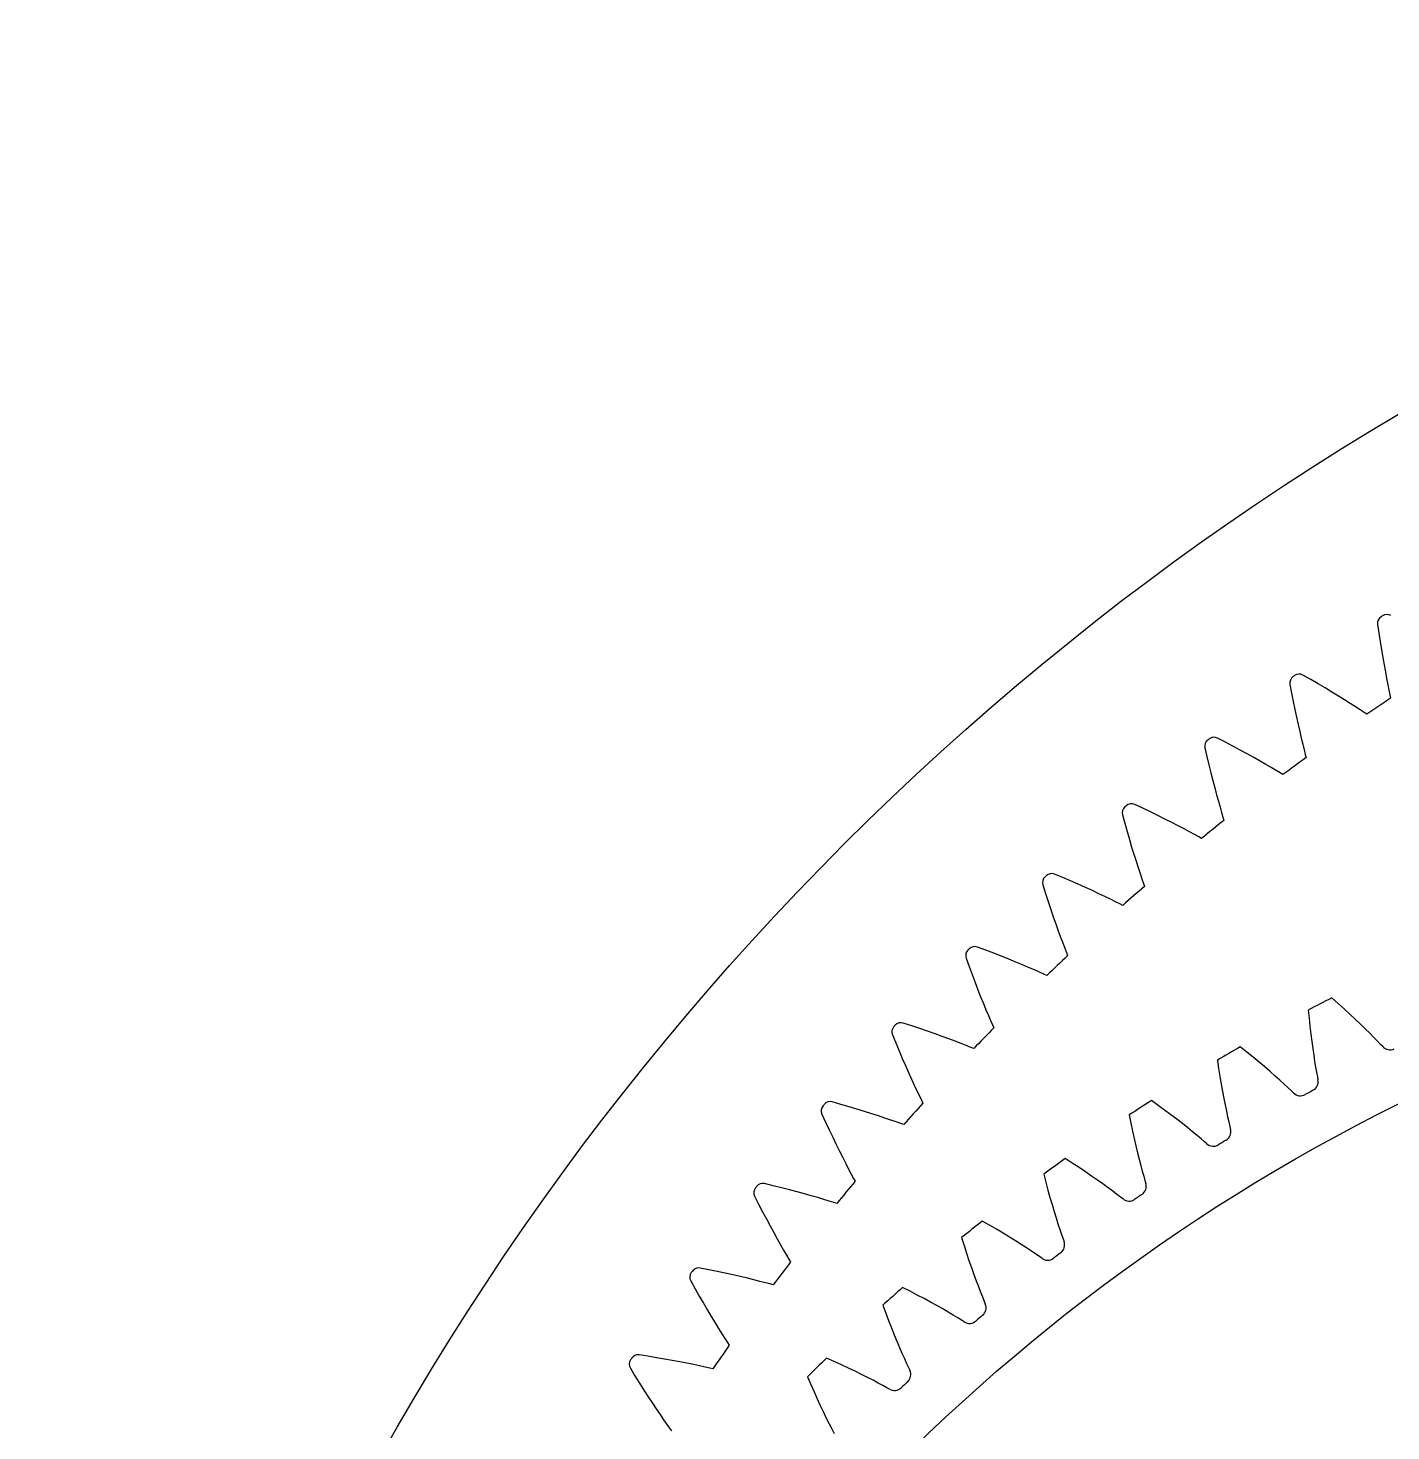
# Model space of a CAD drawing. Header units: millimetres. Extents: x -107 to 107, y -107 to 107.
# Drawn here: x -107.1 to -54.7, y 53.2 to 107.1 of the extents above; entities that cross this region are included whole.
import ezdxf

# ---------------------------------------------------------------- set-up
doc = ezdxf.new("R2010")
doc.units = ezdxf.units.MM

msp = doc.modelspace()

# ---------------------------------------------------------------- linework, layer by layer
at = {"layer": 'journal'}
msp.add_circle((-21.875, 0), 73.3245, dxfattribs=at)
at = {"layer": 'outer'}
msp.add_circle((0, 0), 107.079107, dxfattribs=at)
at = {"layer": 'output_ring'}
for p, q in [((-55.221935, 84.157955), (-55.172853, 83.821882)), ((-55.172853, 83.821882), (-55.123165, 83.496878)), ((-55.123165, 83.496878), (-55.072813, 83.183851)), ((-55.072813, 83.183851), (-55.022169, 82.883603)), ((-55.022169, 82.883603), (-54.971662, 82.59714)), ((-54.971662, 82.59714), (-54.921803, 82.325766)), ((-57.79153, 82.038349), (-58.086277, 82.207104)), ((-57.507305, 81.873084), (-57.79153, 82.038349)), ((-54.921803, 82.325766), (-54.873226, 82.071247)), ((-54.873226, 82.071247), (-54.82676, 81.836125)), ((-58.58712, 81.850919), (-58.524459, 81.517111)), ((-58.524459, 81.517111), (-58.46164, 81.194387)), ((-57.234468, 81.711588), (-57.507305, 81.873084)), ((-56.973629, 81.554499), (-57.234468, 81.711588)), ((-56.725566, 81.402588), (-56.973629, 81.554499)), ((-54.82676, 81.836125), (-54.783592, 81.624438)), ((-54.783592, 81.624438), (-54.745748, 81.443839)), ((-54.745748, 81.443839), (-54.719384, 81.320627)), ((-58.46164, 81.194387), (-58.398644, 80.883658)), ((-56.491307, 81.256805), (-56.725566, 81.402588)), ((-56.272262, 81.118389), (-56.491307, 81.256805)), ((-56.070495, 80.98904), (-56.272262, 81.118389)), ((-55.889325, 80.871343), (-56.070495, 80.98904)), ((-58.398644, 80.883658), (-58.335874, 80.585709)), ((-58.335874, 80.585709), (-58.273799, 80.301528)), ((-55.735134, 80.769986), (-55.889325, 80.871343)), ((-55.630138, 80.700329), (-55.735134, 80.769986)), ((-58.273799, 80.301528), (-58.212984, 80.032398)), ((-58.212984, 80.032398), (-58.154133, 79.780056)), ((-61.856047, 79.409401), (-61.779909, 79.078407)), ((-61.068706, 79.628919), (-61.37005, 79.785591)), ((-60.778017, 79.475308), (-61.068706, 79.628919)), ((-60.498859, 79.325002), (-60.778017, 79.475308)), ((-60.231868, 79.178613), (-60.498859, 79.325002)), ((-58.154133, 79.780056), (-58.098176, 79.547011)), ((-58.098176, 79.547011), (-58.046465, 79.337247)), ((-58.046465, 79.337247), (-58.001333, 79.15833)), ((-61.779909, 79.078407), (-61.704064, 78.758494)), ((-61.704064, 78.758494), (-61.628527, 78.450574)), ((-59.977853, 79.036879), (-60.231868, 79.178613)), ((-59.737879, 78.90071), (-59.977853, 79.036879)), ((-59.513405, 78.771284), (-59.737879, 78.90071)), ((-59.306561, 78.650218), (-59.513405, 78.771284)), ((-58.001333, 79.15833), (-57.969997, 79.036287)), ((-61.628527, 78.450574), (-61.553734, 78.155413)), ((-59.12077, 78.53996), (-59.306561, 78.650218)), ((-58.962599, 78.444935), (-59.12077, 78.53996)), ((-58.854865, 78.37959), (-58.962599, 78.444935)), ((-61.553734, 78.155413), (-61.480193, 77.873981)), ((-61.480193, 77.873981), (-61.408522, 77.607536)), ((-64.245546, 77.08866), (-64.552992, 77.232991)), ((-61.408522, 77.607536), (-61.339492, 77.357787)), ((-61.339492, 77.357787), (-61.274137, 77.127201)), ((-61.274137, 77.127201), (-61.213967, 76.919705)), ((-65.023344, 76.837415), (-64.933855, 76.509777)), ((-63.94887, 76.946955), (-64.245546, 77.08866)), ((-63.663851, 76.808085), (-63.94887, 76.946955)), ((-63.391147, 76.672637), (-63.663851, 76.808085)), ((-63.131597, 76.541313), (-63.391147, 76.672637)), ((-61.213967, 76.919705), (-61.161622, 76.742764)), ((-61.161622, 76.742764), (-61.125366, 76.622091)), ((-64.933855, 76.509777), (-64.845107, 76.193202)), ((-64.845107, 76.193202), (-64.757154, 75.888595)), ((-62.886301, 76.414981), (-63.131597, 76.541313)), ((-62.656766, 76.294759), (-62.886301, 76.414981)), ((-62.445186, 76.182175), (-62.656766, 76.294759)), ((-62.25508, 76.079536), (-62.445186, 76.182175)), ((-62.093187, 75.990999), (-62.25508, 76.079536)), ((-64.757154, 75.888595), (-64.670461, 75.596708)), ((-64.670461, 75.596708), (-64.585576, 75.318488)), ((-61.982894, 75.930074), (-62.093187, 75.990999)), ((-64.585576, 75.318488), (-64.503165, 75.055166)), ((-64.503165, 75.055166), (-64.424071, 74.808419)), ((-67.316831, 74.421744), (-67.629873, 74.553497)), ((-67.014656, 74.292178), (-67.316831, 74.421744)), ((-64.424071, 74.808419), (-64.349425, 74.580671)), ((-64.349425, 74.580671), (-64.280896, 74.375784)), ((-68.083808, 74.139184), (-67.981115, 73.815443)), ((-66.724243, 74.164973), (-67.014656, 74.292178)), ((-66.446274, 74.040688), (-66.724243, 74.164973)), ((-66.181615, 73.91999), (-66.446274, 74.040688)), ((-65.931402, 73.803703), (-66.181615, 73.91999)), ((-64.280896, 74.375784), (-64.221423, 74.20111)), ((-64.221423, 74.20111), (-64.180307, 74.082005)), ((-67.981115, 73.815443), (-67.879611, 73.502723)), ((-67.879611, 73.502723), (-67.779385, 73.201931)), ((-65.697183, 73.692881), (-65.931402, 73.803703)), ((-65.481214, 73.588964), (-65.697183, 73.692881)), ((-65.287104, 73.494114), (-65.481214, 73.588964)), ((-65.121757, 73.41221), (-65.287104, 73.494114)), ((-65.009086, 73.355804), (-65.121757, 73.41221)), ((-67.779385, 73.201931), (-67.680934, 72.913798)), ((-67.680934, 72.913798), (-67.584844, 72.639246)), ((-67.584844, 72.639246), (-67.49183, 72.37948)), ((-67.49183, 72.37948), (-67.402801, 72.136142)), ((-70.277514, 71.632553), (-70.595639, 71.751511)), ((-67.402801, 72.136142), (-67.318987, 71.911606)), ((-67.318987, 71.911606), (-67.242211, 71.709664)), ((-71.032411, 71.319143), (-70.916682, 70.999829)), ((-69.970337, 71.51534), (-70.277514, 71.632553)), ((-69.675008, 71.400008), (-69.970337, 71.51534)), ((-69.39223, 71.287089), (-69.675008, 71.400008)), ((-69.122898, 71.177217), (-69.39223, 71.287089)), ((-67.242211, 71.709664), (-67.175708, 71.537543)), ((-67.175708, 71.537543), (-67.129799, 71.420203)), ((-70.916682, 70.999829), (-70.802588, 70.691481)), ((-70.802588, 70.691481), (-70.690255, 70.394997)), ((-68.868177, 71.071165), (-69.122898, 71.177217)), ((-68.629659, 70.969926), (-68.868177, 71.071165)), ((-68.409657, 70.874847), (-68.629659, 70.969926)), ((-68.211863, 70.787941), (-68.409657, 70.874847)), ((-68.043332, 70.712805), (-68.211863, 70.787941)), ((-67.928467, 70.661012), (-68.043332, 70.712805)), ((-70.690255, 70.394997), (-70.580208, 70.11109)), ((-70.580208, 70.11109), (-70.47307, 69.840658)), ((-70.47307, 69.840658), (-70.369606, 69.584875)), ((-70.369606, 69.584875), (-70.270789, 69.345344)), ((-70.270789, 69.345344), (-70.177944, 69.124389)), ((-70.177944, 69.124389), (-70.093047, 68.925725)), ((-73.122732, 68.72567), (-73.445416, 68.831638)), ((-72.811057, 68.621002), (-73.122732, 68.72567)), ((-72.511296, 68.517733), (-72.811057, 68.621002)), ((-72.224175, 68.416367), (-72.511296, 68.517733)), ((-70.093047, 68.925725), (-70.019623, 68.756441)), ((-70.019623, 68.756441), (-69.968997, 68.641058)), ((-73.864307, 68.381925), (-73.735733, 68.067564)), ((-73.735733, 68.067564), (-73.609237, 67.764092)), ((-71.950611, 68.317499), (-72.224175, 68.416367)), ((-71.691802, 68.221857), (-71.950611, 68.317499)), ((-71.449378, 68.130368), (-71.691802, 68.221857)), ((-71.225703, 68.044282), (-71.449378, 68.130368)), ((-71.024549, 67.965463), (-71.225703, 68.044282)), ((-70.853112, 67.897219), (-71.024549, 67.965463)), ((-73.609237, 67.764092), (-73.484981, 67.472404)), ((-73.484981, 67.472404), (-73.363519, 67.19319)), ((-70.736243, 67.850124), (-70.853112, 67.897219)), ((-73.363519, 67.19319), (-73.24551, 66.927322)), ((-73.24551, 66.927322), (-73.131764, 66.675942)), ((-73.131764, 66.675942), (-73.023322, 66.440613)), ((-73.023322, 66.440613), (-72.921599, 66.223602)), ((-75.847809, 65.705871), (-76.174523, 65.798675)), ((-72.921599, 66.223602), (-72.82872, 66.028541)), ((-72.82872, 66.028541), (-72.748497, 65.862372)), ((-72.748497, 65.862372), (-72.693236, 65.749135)), ((-76.574845, 65.332356), (-76.433637, 65.023463)), ((-75.532149, 65.613919), (-75.847809, 65.705871)), ((-75.228449, 65.522884), (-75.532149, 65.613919)), ((-74.937456, 65.433237), (-75.228449, 65.522884)), ((-74.66011, 65.345536), (-74.937456, 65.433237)), ((-74.397637, 65.260461), (-74.66011, 65.345536)), ((-74.151705, 65.178871), (-74.397637, 65.260461)), ((-76.433637, 65.023463), (-76.294946, 64.725367)), ((-76.294946, 64.725367), (-76.158972, 64.438954)), ((-73.924725, 65.101921), (-74.151705, 65.178871)), ((-73.720542, 65.031319), (-73.924725, 65.101921)), ((-73.54648, 64.970079), (-73.720542, 65.031319)), ((-73.427798, 64.927758), (-73.54648, 64.970079)), ((-76.158972, 64.438954), (-76.026294, 64.164892)), ((-76.026294, 64.164892), (-75.897607, 63.904024)), ((-75.897607, 63.904024), (-75.773768, 63.657461)), ((-75.773768, 63.657461), (-75.655877, 63.42672)), ((-75.655877, 63.42672), (-75.545443, 63.21401)), ((-75.545443, 63.21401), (-75.444737, 63.022873)), ((-78.448269, 62.578117), (-78.778475, 62.657605)), ((-78.129141, 62.499033), (-78.448269, 62.578117)), ((-75.444737, 63.022873), (-75.357845, 62.860091)), ((-75.357845, 62.860091), (-75.29804, 62.749187)), ((-79.15957, 62.175445), (-79.00596, 61.872529)), ((-77.822002, 62.42038), (-78.129141, 62.499033)), ((-77.527615, 62.342599), (-77.822002, 62.42038)), ((-77.246942, 62.266211), (-77.527615, 62.342599)), ((-76.981238, 62.191843), (-77.246942, 62.266211)), ((-76.732201, 62.120286), (-76.981238, 62.191843)), ((-76.502289, 62.052598), (-76.732201, 62.120286)), ((-76.295413, 61.990328), (-76.502289, 62.052598)), ((-79.00596, 61.872529), (-78.855303, 61.580298)), ((-78.855303, 61.580298), (-78.707833, 61.299632)), ((-76.119012, 61.936192), (-76.295413, 61.990328)), ((-75.998712, 61.898716), (-76.119012, 61.936192)), ((-78.707833, 61.299632), (-78.564158, 61.031171)), ((-78.564158, 61.031171), (-78.425005, 60.775733)), ((-78.425005, 60.775733), (-78.291275, 60.534391)), ((-78.291275, 60.534391), (-78.164131, 60.308616)), ((-78.164131, 60.308616), (-78.045167, 60.100556)), ((-78.045167, 60.100556), (-77.936797, 59.913658)), ((-77.936797, 59.913658), (-77.84338, 59.754531)), ((-80.919838, 59.347548), (-81.252994, 59.413589)), ((-80.597768, 59.281462), (-80.919838, 59.347548)), ((-77.84338, 59.754531), (-77.77913, 59.646142)), ((-81.614237, 58.916381), (-81.448477, 58.619938)), ((-80.287693, 59.21532), (-80.597768, 59.281462)), ((-79.990396, 59.149534), (-80.287693, 59.21532)), ((-79.706858, 59.084582), (-79.990396, 59.149534)), ((-79.438358, 59.021043), (-79.706858, 59.084582)), ((-79.186626, 58.959638), (-79.438358, 59.021043)), ((-78.954159, 58.901322), (-79.186626, 58.959638)), ((-78.74493, 58.847487), (-78.954159, 58.901322)), ((-78.56648, 58.800545), (-78.74493, 58.847487)), ((-78.444761, 58.767974), (-78.56648, 58.800545)), ((-81.448477, 58.619938), (-81.286101, 58.334053)), ((-81.286101, 58.334053), (-81.127378, 58.059594)), ((-81.127378, 58.059594), (-80.972941, 57.797176)), ((-80.972941, 57.797176), (-80.823551, 57.547587)), ((-80.823551, 57.547587), (-80.68015, 57.311863)), ((-80.68015, 57.311863), (-80.543961, 57.091426)), ((-80.543961, 57.091426), (-80.416663, 56.888358)), ((-80.416663, 56.888358), (-80.300808, 56.706005)), ((-80.300808, 56.706005), (-80.201019, 56.550795)), ((-80.201019, 56.550795), (-80.132429, 56.445098)), ((-83.934811, 55.560517), (-83.757174, 55.271036)), ((-83.258456, 56.019471), (-83.594015, 56.071956)), ((-82.933973, 55.966491), (-83.258456, 56.019471)), ((-82.621472, 55.91297), (-82.933973, 55.966491)), ((-82.321753, 55.859285), (-82.621472, 55.91297)), ((-82.035816, 55.805878), (-82.321753, 55.859285)), ((-81.764961, 55.753272), (-82.035816, 55.805878)), ((-81.510947, 55.702118), (-81.764961, 55.753272)), ((-81.276309, 55.653272), (-81.510947, 55.702118)), ((-81.06507, 55.60796), (-81.276309, 55.653272)), ((-80.884864, 55.568288), (-81.06507, 55.60796)), ((-80.761925, 55.540677), (-80.884864, 55.568288)), ((-83.757174, 55.271036), (-83.583346, 54.991966)), ((-83.583346, 54.991966), (-83.41363, 54.724164)), ((-83.41363, 54.724164), (-83.248686, 54.46822)), ((-83.248686, 54.46822), (-83.089304, 54.224891)), ((-83.089304, 54.224891), (-82.936468, 53.995171)), ((-82.936468, 53.995171), (-82.791457, 53.780435)), ((-82.791457, 53.780435), (-82.656035, 53.582693)), ((-82.656035, 53.582693), (-82.532885, 53.405184)), ((-82.532885, 53.405184), (-82.426887, 53.254146)), ((-82.426887, 53.254146), (-82.354071, 53.151316))]:
    msp.add_line(p, q, dxfattribs=at)
for centre, radius, start, end in [((-54.924682, 84.19846), 0.3, 123.117378, 187.759522), ((0, 0), 100.829107, 123.076171, 123.117378), ((-54.864113, 84.23794), 0.3, 58.434027, 123.076171), ((-58.291753, 81.903437), 0.3, 125.439958, 190.082102), ((0, 0), 100.829107, 125.398751, 125.439958), ((-58.232833, 81.945339), 0.3, 60.756608, 125.398751), ((0, 0), 98.016607, 123.935996, 124.580133), ((-61.505877, 79.518101), 0.3, 63.079188, 127.721332), ((-61.563051, 79.473846), 0.3, 127.762539, 192.404683), ((0, 0), 100.829107, 127.721332, 127.762539), ((0, 0), 98.016607, 126.258577, 126.902714), ((-64.7332, 76.91368), 0.3, 130.08512, 194.727263), ((0, 0), 100.829107, 130.043913, 130.08512), ((-64.677867, 76.960216), 0.3, 65.401769, 130.043913), ((0, 0), 98.016607, 128.581157, 129.225294), ((-67.796993, 74.227145), 0.3, 132.4077, 197.049844), ((0, 0), 100.829107, 132.366493, 132.4077), ((-67.743592, 74.275885), 0.3, 67.724349, 132.366493), ((0, 0), 98.016607, 130.903738, 131.547875), ((-70.698014, 71.46952), 0.3, 70.04693, 134.689074), ((-70.749396, 71.418655), 0.3, 134.730281, 199.372425), ((0, 0), 100.829107, 134.689074, 134.730281), ((0, 0), 98.016607, 133.226319, 133.870455), ((-73.585558, 68.492825), 0.3, 137.052862, 201.695005), ((0, 0), 100.829107, 137.011655, 137.052862), ((-73.536279, 68.54573), 0.3, 72.369511, 137.011655), ((0, 0), 98.016607, 135.548899, 136.193036), ((-76.253725, 65.509319), 0.3, 74.692091, 139.334235), ((-76.300819, 65.454461), 0.3, 139.375442, 204.017586), ((0, 0), 100.829107, 139.334235, 139.375442), ((0, 0), 98.016607, 137.87148, 138.515617), ((-78.845885, 62.365277), 0.3, 77.014672, 141.656816), ((0, 0), 98.016607, 140.194061, 140.838197), ((-78.890718, 62.308555), 0.3, 141.698023, 206.340167), ((0, 0), 100.829107, 141.656816, 141.698023), ((-81.308502, 59.118769), 0.3, 79.337253, 143.979397), ((0, 0), 98.016607, 142.516641, 143.160778), ((-81.350999, 59.060277), 0.3, 144.020603, 208.662747), ((0, 0), 100.829107, 143.979397, 144.020603), ((0, 0), 98.016607, 144.839222, 145.483359), ((-83.677622, 55.714963), 0.3, 146.343184, 210.985328), ((0, 0), 100.829107, 146.301977, 146.343184), ((-83.63753, 55.775129), 0.3, 81.659833, 146.301977)]:
    msp.add_arc(centre, radius, start, end, dxfattribs=at)
at = {"layer": 'thin_ring_external'}
for p, q in [((-56.737699, 69.583567), (-56.978381, 69.794472)), ((-56.507245, 69.377156), (-56.737699, 69.583567)), ((-57.883864, 69.331648), (-57.853894, 69.013041)), ((-56.287327, 69.175868), (-56.507245, 69.377156)), ((-56.078339, 68.980451), (-56.287327, 69.175868)), ((-57.853894, 69.013041), (-57.821576, 68.705355)), ((-57.821576, 68.705355), (-57.787239, 68.409211)), ((-55.880792, 68.791809), (-56.078339, 68.980451)), ((-55.695377, 68.611072), (-55.880792, 68.791809)), ((-55.52306, 68.439719), (-55.695377, 68.611072)), ((-57.787239, 68.409211), (-57.751258, 68.125363)), ((-57.751258, 68.125363), (-57.714066, 67.854758)), ((-55.365286, 68.2798), (-55.52306, 68.439719)), ((-55.224439, 68.134452), (-55.365286, 68.2798)), ((-55.105207, 68.0094), (-55.224439, 68.134452)), ((-55.022664, 67.924349), (-55.105207, 68.0094)), ((-60.245201, 67.712689), (-60.496338, 67.911029)), ((-60.004508, 67.518314), (-60.245201, 67.712689)), ((-59.774599, 67.328518), (-60.004508, 67.518314)), ((-57.714066, 67.854758), (-57.676178, 67.598615)), ((-57.676178, 67.598615), (-57.638222, 67.358585)), ((-61.377007, 67.402574), (-61.330809, 67.085914)), ((-61.330809, 67.085914), (-61.282822, 66.780279)), ((-59.555905, 67.144027), (-59.774599, 67.328518)), ((-59.348984, 66.965718), (-59.555905, 67.144027)), ((-59.154582, 66.794684), (-59.348984, 66.965718)), ((-57.638222, 67.358585), (-57.601016, 67.13704)), ((-57.601016, 67.13704), (-57.565705, 66.937748)), ((-57.565705, 66.937748), (-57.534185, 66.767864)), ((-61.282822, 66.780279), (-61.233408, 66.486274)), ((-61.233408, 66.486274), (-61.182981, 66.204635)), ((-58.97374, 66.632353), (-59.154582, 66.794684)), ((-58.808007, 66.480699), (-58.97374, 66.632353)), ((-58.659922, 66.342732), (-58.808007, 66.480699)), ((-58.534461, 66.223931), (-58.659922, 66.342732)), ((-57.534185, 66.767864), (-57.513597, 66.651146)), ((-63.6526, 65.665157), (-63.913536, 65.850415)), ((-61.182981, 66.204635), (-61.132021, 65.936281)), ((-61.132021, 65.936281), (-61.081102, 65.682408)), ((-58.447683, 66.143206), (-58.534461, 66.223931)), ((-64.767095, 65.297656), (-64.704787, 64.983767)), ((-63.402295, 65.483325), (-63.6526, 65.665157)), ((-63.162995, 65.305516), (-63.402295, 65.483325)), ((-62.935166, 65.132432), (-63.162995, 65.305516)), ((-61.081102, 65.682408), (-61.030941, 65.444628)), ((-61.030941, 65.444628), (-60.982471, 65.225272)), ((-64.704787, 64.983767), (-64.641257, 64.680982)), ((-62.719411, 64.964921), (-62.935166, 65.132432)), ((-62.516529, 64.804037), (-62.719411, 64.964921)), ((-62.327635, 64.651152), (-62.516529, 64.804037)), ((-60.982471, 65.225272), (-60.93703, 65.028043)), ((-60.93703, 65.028043), (-60.896876, 64.85999)), ((-60.896876, 64.85999), (-60.870356, 64.744476)), ((-64.641257, 64.680982), (-64.576896, 64.389883)), ((-64.576896, 64.389883), (-64.512154, 64.111186)), ((-62.154374, 64.508158), (-62.327635, 64.651152)), ((-61.999438, 64.377932), (-62.154374, 64.508158)), ((-61.868074, 64.265692), (-61.999438, 64.377932)), ((-61.777287, 64.189503), (-61.868074, 64.265692)), ((-64.512154, 64.111186), (-64.447558, 63.845784)), ((-64.447558, 63.845784), (-64.383743, 63.594842)), ((-66.951005, 63.446311), (-67.22106, 63.618004)), ((-66.691743, 63.277498), (-66.951005, 63.446311)), ((-66.443676, 63.112139), (-66.691743, 63.277498)), ((-66.207306, 62.950914), (-66.443676, 63.112139)), ((-64.383743, 63.594842), (-64.321506, 63.359934)), ((-64.321506, 63.359934), (-64.261898, 63.143339)), ((-64.261898, 63.143339), (-64.206446, 62.948687)), ((-68.045282, 63.022383), (-67.967028, 62.712085)), ((-67.967028, 62.712085), (-67.88812, 62.412939)), ((-65.983279, 62.794638), (-66.207306, 62.950914)), ((-65.772448, 62.644323), (-65.983279, 62.794638)), ((-65.575993, 62.501282), (-65.772448, 62.644323)), ((-64.206446, 62.948687), (-64.157764, 62.782904)), ((-64.157764, 62.782904), (-64.12538, 62.668894)), ((-67.88812, 62.412939), (-67.808979, 62.125506)), ((-67.808979, 62.125506), (-67.730091, 61.850478)), ((-65.395657, 62.367322), (-65.575993, 62.501282)), ((-65.234273, 62.245177), (-65.395657, 62.367322)), ((-65.097349, 62.139791), (-65.234273, 62.245177)), ((-65.002791, 62.068337), (-65.097349, 62.139791)), ((-67.730091, 61.850478), (-67.652028, 61.588721)), ((-67.652028, 61.588721), (-67.575483, 61.341364)), ((-70.131812, 61.061942), (-70.410282, 61.219621)), ((-69.864268, 60.906586), (-70.131812, 61.061942)), ((-67.575483, 61.341364), (-67.501332, 61.109941)), ((-67.501332, 61.109941), (-67.430744, 60.896672)), ((-71.203015, 60.582692), (-71.10902, 60.276794)), ((-69.608082, 60.75411), (-69.864268, 60.906586)), ((-69.363788, 60.605165), (-69.608082, 60.75411)), ((-69.132074, 60.460531), (-69.363788, 60.605165)), ((-68.913842, 60.321177), (-69.132074, 60.460531)), ((-67.430744, 60.896672), (-67.365425, 60.705105)), ((-67.365425, 60.705105), (-67.308341, 60.542024)), ((-67.308341, 60.542024), (-67.270178, 60.429817)), ((-71.10902, 60.276794), (-71.01494, 59.982067)), ((-71.01494, 59.982067), (-70.921226, 59.699051)), ((-68.71034, 60.188354), (-68.913842, 60.321177)), ((-68.523399, 60.063777), (-68.71034, 60.188354)), ((-68.355989, 59.950031), (-68.523399, 60.063777)), ((-68.213863, 59.851774), (-68.355989, 59.950031)), ((-70.921226, 59.699051), (-70.828398, 59.428409)), ((-70.828398, 59.428409), (-70.737071, 59.17098)), ((-68.11578, 59.785242), (-68.213863, 59.851774)), ((-70.737071, 59.17098), (-70.647996, 58.927854)), ((-70.647996, 58.927854), (-70.562125, 58.700519)), ((-73.186723, 58.518268), (-73.472881, 58.661523)), ((-72.911596, 58.376776), (-73.186723, 58.518268)), ((-72.647957, 58.23758), (-72.911596, 58.376776)), ((-70.562125, 58.700519), (-70.480739, 58.491132)), ((-70.480739, 58.491132), (-70.405724, 58.303151)), ((-70.405724, 58.303151), (-70.340388, 58.143197)), ((-74.232058, 57.984947), (-74.122566, 57.684248)), ((-72.396378, 58.101303), (-72.647957, 58.23758)), ((-72.157581, 57.968689), (-72.396378, 58.101303)), ((-71.932518, 57.840661), (-72.157581, 57.968689)), ((-71.722499, 57.718402), (-71.932518, 57.840661)), ((-71.529441, 57.603532), (-71.722499, 57.718402)), ((-70.340388, 58.143197), (-70.296544, 58.033085)), ((-74.122566, 57.684248), (-74.01356, 57.394709)), ((-74.01356, 57.394709), (-73.905517, 57.116847)), ((-71.356441, 57.498483), (-71.529441, 57.603532)), ((-71.209484, 57.407611), (-71.356441, 57.498483)), ((-71.108131, 57.346174), (-71.209484, 57.407611)), ((-73.905517, 57.116847), (-73.798991, 56.851299)), ((-73.798991, 56.851299), (-73.694639, 56.598868)), ((-73.694639, 56.598868), (-73.593266, 56.360608)), ((-73.593266, 56.360608), (-73.495899, 56.137954)), ((-73.495899, 56.137954), (-73.403927, 55.932996)), ((-76.107768, 55.821928), (-76.400867, 55.950384)), ((-75.825774, 55.694668), (-76.107768, 55.821928)), ((-75.555372, 55.569115), (-75.825774, 55.694668)), ((-75.297163, 55.445861), (-75.555372, 55.569115)), ((-73.403927, 55.932996), (-73.319412, 55.74909)), ((-73.319412, 55.74909), (-73.245993, 55.592681)), ((-73.245993, 55.592681), (-73.196585, 55.484951)), ((-77.124507, 55.235927), (-76.999804, 54.941211)), ((-75.051905, 55.325614), (-75.297163, 55.445861)), ((-74.820599, 55.209244), (-75.051905, 55.325614)), ((-74.604612, 55.097869), (-74.820599, 55.209244)), ((-74.40594, 54.993006), (-74.604612, 55.097869)), ((-76.999804, 54.941211), (-76.876156, 54.657615)), ((-76.876156, 54.657615), (-76.754067, 54.385632)), ((-74.227802, 54.896928), (-74.40594, 54.993006)), ((-74.076396, 54.813678), (-74.227802, 54.896928)), ((-73.972039, 54.757496), (-74.076396, 54.813678)), ((-76.754067, 54.385632), (-76.63412, 54.12587)), ((-76.63412, 54.12587), (-76.517015, 53.879097)), ((-76.517015, 53.879097), (-76.403608, 53.646323)), ((-76.403608, 53.646323), (-76.295, 53.428931)), ((-76.295, 53.428931), (-76.192683, 53.228937)), ((-76.192683, 53.228937), (-76.098887, 53.049586))]:
    msp.add_line(p, q, dxfattribs=at)
for centre, radius, start, end in [((-21.875, 0), 78.125, 116.700274, 117.446067), ((-21.875, 0), 78.125, 119.627104, 120.372896), ((-54.745649, 68.177108), 0.375, 222.378436, 295.740397), ((-57.880715, 66.574666), 0.375, 298.405945, 11.767905), ((-21.875, 0), 78.125, 122.553933, 123.299726), ((-58.183934, 66.40978), 0.375, 225.305266, 298.667226), ((-21.875, 0), 75.3125, 118.405945, 118.667226), ((-61.23309, 64.64935), 0.375, 301.332774, 14.694734), ((-61.527494, 64.469197), 0.375, 228.232095, 301.594055), ((-21.875, 0), 75.3125, 121.332774, 121.594055), ((-21.875, 0), 78.125, 125.480762, 126.226555), ((-64.482784, 62.555371), 0.375, 304.259603, 17.621564), ((-64.767605, 62.360421), 0.375, 231.158924, 304.520884), ((-21.875, 0), 75.3125, 124.259603, 124.520884), ((-21.875, 0), 78.125, 128.407592, 129.153384), ((-67.621319, 60.298192), 0.375, 307.186433, 20.548393), ((-21.875, 0), 75.3125, 127.186433, 127.447714), ((-67.895814, 60.088953), 0.375, 234.085753, 307.447714), ((-21.875, 0), 78.125, 131.334421, 132.080213), ((-70.640507, 57.883703), 0.375, 310.113262, 23.475222), ((-70.903961, 57.66072), 0.375, 237.012583, 310.374543), ((-21.875, 0), 75.3125, 130.113262, 130.374543), ((-21.875, 0), 78.125, 134.26125, 135.007043), ((-21.875, 0), 75.3125, 133.040091, 133.301372), ((-73.532471, 55.318201), 0.375, 313.040091, 26.402051), ((-73.784196, 55.082057), 0.375, 239.939412, 313.301372)]:
    msp.add_arc(centre, radius, start, end, dxfattribs=at)

doc.saveas('drawing.dxf')
